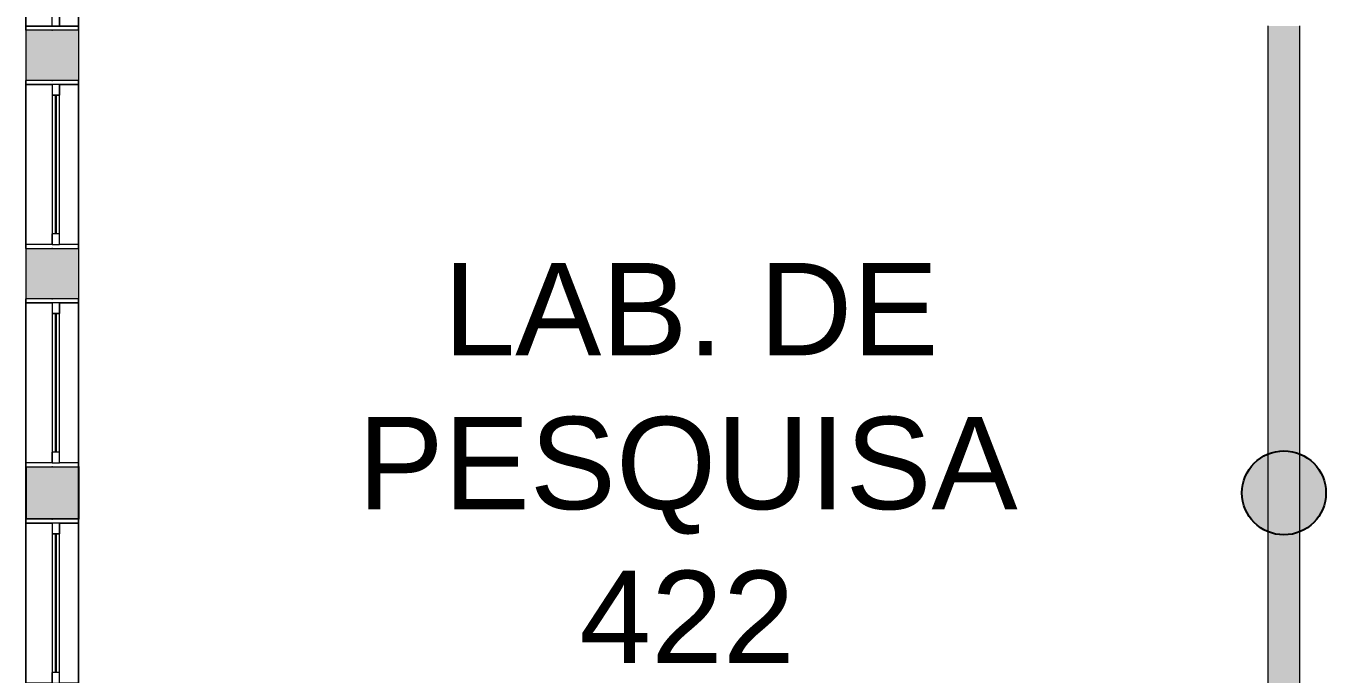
# Model space of a CAD drawing. Header units: metres. Extents: x 512 to 829, y -209 to 245.
# Drawn here: x 763.84 to 770.03, y -99.24 to -96.15 of the extents above; entities that cross this region are included whole.
import ezdxf

# ---------------------------------------------------------------- set-up
doc = ezdxf.new("R2010")
doc.units = ezdxf.units.M
doc.header["$LTSCALE"] = 0.508
doc.set_wipeout_variables(frame=1)
doc.header["$PDSIZE"] = -2
for name, color, linetype, lineweight in [('AMB-NOVOS', 10, 'Continuous', 15), ('None', 7, 'Continuous', 5), ('NãoImprimir', 7, 'Continuous', 5), ('Peitoris', 2, 'Continuous', 5), ('Telhado-Princ', 7, 'Continuous', 5)]:
    doc.layers.add(name, color=color, linetype=linetype, lineweight=lineweight)

# ---------------------------------------------------------------- blocks, each defined once
blk = doc.blocks.new('Grupo-701')
at = {"color": 7, "linetype": 'Continuous', "lineweight": 5}
for points in [[(-0.4, 0.125), (-0.38095, 0.125), (-0.38095, -0.125), (-0.4, -0.125)], [(0.38095, 0.125), (0.4, 0.125), (0.4, -0.125), (0.38095, -0.125)]]:
    blk.add_wipeout(points, dxfattribs=at).dxf.layer = 'None'
at = {"layer": 'None', "color": 7, "linetype": 'Continuous', "lineweight": 5}
for points in [[(-0.4, 0.125), (-0.38095, 0.125), (-0.38095, -0.125), (-0.4, -0.125)], [(0.38095, 0.125), (0.4, 0.125), (0.4, -0.125), (0.38095, -0.125)]]:
    blk.add_lwpolyline(points, close=True, dxfattribs=at)
blk = doc.blocks.new('Grupo-702')
at = {"layer": 'None', "color": 7}
blk.add_blockref('Grupo-701', (0, 0), dxfattribs=at)
at = {"layer": 'None', "color": 7, "linetype": 'Continuous', "lineweight": 5}
for p, q in [((-0.4, 0.125), (-0.38095, 0.125)), ((-0.38095, 0.125), (-0.38095, -0.125)), ((0.4, 0.125), (0.38095, 0.125)), ((0.38095, 0.125), (0.38095, -0.125)), ((-0.4, -0.125), (-0.38095, -0.125)), ((0.4, -0.125), (0.38095, -0.125))]:
    blk.add_line(p, q, dxfattribs=at)
blk = doc.blocks.new('Grupo-703')
at = {"layer": 'None', "color": 7, "linetype": 'Continuous', "lineweight": 5}
for p, q in [((-0.38095, 0.034925), (-0.38095, 0)), ((0.38095, 0.034925), (0.38095, 0))]:
    blk.add_line(p, q, dxfattribs=at)
blk = doc.blocks.new('Grupo-704')
at = {"color": 7, "linetype": 'Continuous', "lineweight": 5}
for points in [[(-0.38095, 0.034925), (-0.33015, 0.034925), (-0.33015, 0), (-0.38095, 0)], [(0.33015, 0.034925), (0.38095, 0.034925), (0.38095, 0), (0.33015, 0)]]:
    blk.add_wipeout(points, dxfattribs=at).dxf.layer = 'None'
at = {"layer": 'None', "color": 7, "linetype": 'Continuous', "lineweight": 5}
for points in [[(-0.38095, 0.034925), (-0.33015, 0.034925), (-0.33015, 0), (-0.38095, 0)], [(0.33015, 0.034925), (0.38095, 0.034925), (0.38095, 0), (0.33015, 0)]]:
    blk.add_lwpolyline(points, close=True, dxfattribs=at)
blk = doc.blocks.new('Grupo-705')
at = {"layer": 'None', "color": 7}
blk.add_blockref('Grupo-703', (0, 0), dxfattribs=at)
at = {"color": 7, "linetype": 'Continuous', "lineweight": 5}
blk.add_wipeout([(-0.33015, 0.034925), (0.33015, 0.034925), (0.33015, 0), (-0.33015, 0)], dxfattribs=at).dxf.layer = 'None'
at = {"layer": 'None', "color": 7, "linetype": 'Continuous', "lineweight": 5}
blk.add_lwpolyline([(-0.33015, 0.034925), (0.33015, 0.034925), (0.33015, 0), (-0.33015, 0)], close=True, dxfattribs=at)
at = {"layer": 'None', "color": 7}
blk.add_blockref('Grupo-704', (0, 0), dxfattribs=at)
at = {"layer": 'None', "color": 7, "linetype": 'Continuous', "lineweight": 5}
for p, q in [((-0.38095, 0.034925), (-0.33015, 0.034925)), ((-0.38095, 0), (-0.33015, 0)), ((-0.33015, 0.034925), (-0.33015, 0)), ((0.38095, 0.034925), (0.33015, 0.034925)), ((0.33015, 0.034925), (0.33015, 0)), ((0.38095, 0), (0.33015, 0))]:
    blk.add_line(p, q, dxfattribs=at)
blk = doc.blocks.new('Grupo-708')
at = {"layer": 'None', "color": 7, "linetype": 'Continuous', "lineweight": 20}
for p, q in [((0.4, 0.125), (-0.4, 0.125)), ((0.4, -0.125), (-0.4, -0.125))]:
    blk.add_line(p, q, dxfattribs=at)
blk = doc.blocks.new('Window (2D)-67')
at = {"color": 7, "linetype": 'Continuous', "lineweight": 5}
blk.add_wipeout([(-0.4, 0.125), (0.4, 0.125), (0.4, -0.125), (-0.4, -0.125)], dxfattribs=at).dxf.layer = 'None'
at = {"layer": 'None', "color": 7}
blk.add_blockref('Grupo-702', (0, 0), dxfattribs=at)
at = {"layer": 'None', "color": 7, "linetype": 'Continuous', "lineweight": 5}
for p, q in [((-0.4, 0.125), (0.4, 0.125)), ((-0.4, -0.125), (0.4, -0.125))]:
    blk.add_line(p, q, dxfattribs=at)
at = {"layer": 'NãoImprimir', "linetype": 'Continuous'}
for p in [(-0.4, 0), (0.4, 0)]:
    blk.add_point(p, dxfattribs=at)
at = {"layer": 'Peitoris'}
blk.add_blockref('Grupo-705', (0, 0), dxfattribs=at)
at = {"layer": 'Telhado-Princ'}
blk.add_blockref('Grupo-708', (0, 0), dxfattribs=at)
blk = doc.blocks.new('Grupo-709')
at = {"color": 7, "linetype": 'Continuous', "lineweight": 5}
for points in [[(-0.4, 0.125), (-0.38095, 0.125), (-0.38095, -0.125), (-0.4, -0.125)], [(0.38095, 0.125), (0.4, 0.125), (0.4, -0.125), (0.38095, -0.125)]]:
    blk.add_wipeout(points, dxfattribs=at).dxf.layer = 'None'
at = {"layer": 'None', "color": 7, "linetype": 'Continuous', "lineweight": 5}
for points in [[(-0.4, 0.125), (-0.38095, 0.125), (-0.38095, -0.125), (-0.4, -0.125)], [(0.38095, 0.125), (0.4, 0.125), (0.4, -0.125), (0.38095, -0.125)]]:
    blk.add_lwpolyline(points, close=True, dxfattribs=at)
blk = doc.blocks.new('Grupo-710')
at = {"layer": 'None', "color": 7}
blk.add_blockref('Grupo-709', (0, 0), dxfattribs=at)
at = {"layer": 'None', "color": 7, "linetype": 'Continuous', "lineweight": 5}
for p, q in [((-0.4, 0.125), (-0.38095, 0.125)), ((-0.38095, 0.125), (-0.38095, -0.125)), ((0.4, 0.125), (0.38095, 0.125)), ((0.38095, 0.125), (0.38095, -0.125)), ((-0.4, -0.125), (-0.38095, -0.125)), ((0.4, -0.125), (0.38095, -0.125))]:
    blk.add_line(p, q, dxfattribs=at)
blk = doc.blocks.new('Grupo-711')
at = {"layer": 'None', "color": 7, "linetype": 'Continuous', "lineweight": 5}
for p, q in [((-0.38095, 0.034925), (-0.38095, 0)), ((0.38095, 0.034925), (0.38095, 0))]:
    blk.add_line(p, q, dxfattribs=at)
blk = doc.blocks.new('Grupo-712')
at = {"color": 7, "linetype": 'Continuous', "lineweight": 5}
for points in [[(-0.38095, 0.034925), (-0.33015, 0.034925), (-0.33015, 0), (-0.38095, 0)], [(0.33015, 0.034925), (0.38095, 0.034925), (0.38095, 0), (0.33015, 0)]]:
    blk.add_wipeout(points, dxfattribs=at).dxf.layer = 'None'
at = {"layer": 'None', "color": 7, "linetype": 'Continuous', "lineweight": 5}
for points in [[(-0.38095, 0.034925), (-0.33015, 0.034925), (-0.33015, 0), (-0.38095, 0)], [(0.33015, 0.034925), (0.38095, 0.034925), (0.38095, 0), (0.33015, 0)]]:
    blk.add_lwpolyline(points, close=True, dxfattribs=at)
blk = doc.blocks.new('Grupo-713')
at = {"layer": 'None', "color": 7}
blk.add_blockref('Grupo-711', (0, 0), dxfattribs=at)
at = {"color": 7, "linetype": 'Continuous', "lineweight": 5}
blk.add_wipeout([(-0.33015, 0.034925), (0.33015, 0.034925), (0.33015, 0), (-0.33015, 0)], dxfattribs=at).dxf.layer = 'None'
at = {"layer": 'None', "color": 7, "linetype": 'Continuous', "lineweight": 5}
blk.add_lwpolyline([(-0.33015, 0.034925), (0.33015, 0.034925), (0.33015, 0), (-0.33015, 0)], close=True, dxfattribs=at)
at = {"layer": 'None', "color": 7}
blk.add_blockref('Grupo-712', (0, 0), dxfattribs=at)
at = {"layer": 'None', "color": 7, "linetype": 'Continuous', "lineweight": 5}
for p, q in [((-0.38095, 0.034925), (-0.33015, 0.034925)), ((-0.38095, 0), (-0.33015, 0)), ((-0.33015, 0.034925), (-0.33015, 0)), ((0.38095, 0.034925), (0.33015, 0.034925)), ((0.33015, 0.034925), (0.33015, 0)), ((0.38095, 0), (0.33015, 0))]:
    blk.add_line(p, q, dxfattribs=at)
blk = doc.blocks.new('Grupo-714')
at = {"color": 7, "linetype": 'Continuous', "lineweight": 9}
blk.add_wipeout([(-0.3301, 0.0181), (0.3301, 0.0181), (0.3301, 0.0168), (-0.3301, 0.0168)], dxfattribs=at).dxf.layer = 'None'
blk = doc.blocks.new('Grupo-715')
at = {"layer": 'None', "color": 7}
blk.add_blockref('Grupo-714', (0, 0), dxfattribs=at)
at = {"layer": 'None', "color": 7, "linetype": 'Continuous', "lineweight": 25}
for p, q in [((-0.3301, 0.0181), (0.3301, 0.0181)), ((-0.3301, 0.0168), (0.3301, 0.0168))]:
    blk.add_line(p, q, dxfattribs=at)
blk = doc.blocks.new('Grupo-716')
at = {"layer": 'None', "color": 7, "linetype": 'Continuous', "lineweight": 20}
for p, q in [((0.4, 0.125), (-0.4, 0.125)), ((0.4, -0.125), (-0.4, -0.125))]:
    blk.add_line(p, q, dxfattribs=at)
blk = doc.blocks.new('Window (2D)-68')
at = {"color": 7, "linetype": 'Continuous', "lineweight": 5}
blk.add_wipeout([(-0.4, 0.125), (0.4, 0.125), (0.4, -0.125), (-0.4, -0.125)], dxfattribs=at).dxf.layer = 'None'
at = {"layer": 'None', "color": 7}
blk.add_blockref('Grupo-710', (0, 0), dxfattribs=at)
at = {"layer": 'None', "color": 7, "linetype": 'Continuous', "lineweight": 5}
for p, q in [((-0.4, 0.125), (0.4, 0.125)), ((-0.4, -0.125), (0.4, -0.125))]:
    blk.add_line(p, q, dxfattribs=at)
at = {"layer": 'NãoImprimir', "linetype": 'Continuous'}
for p in [(-0.4, 0), (0.4, 0)]:
    blk.add_point(p, dxfattribs=at)
at = {"layer": 'Peitoris'}
blk.add_blockref('Grupo-713', (0, 0), dxfattribs=at)
blk.add_blockref('Grupo-715', (0, 0), dxfattribs=at)
at = {"layer": 'Telhado-Princ'}
blk.add_blockref('Grupo-716', (0, 0), dxfattribs=at)
blk = doc.blocks.new('Grupo-2260')
at = {"layer": 'None', "linetype": 'Continuous', "lineweight": 0}
h = blk.add_hatch(color=255, dxfattribs=at)
edge = h.paths.add_edge_path()
edge.add_arc((53.0552, 0.6475), 0.2, 0, 360, ccw=False)
h = blk.add_hatch(color=255, dxfattribs=at)
edge = h.paths.add_edge_path()
edge.add_arc((53.0552, 0.6475), 0.2, 0, 360, ccw=False)
blk.add_hatch(color=255, dxfattribs=at).paths.add_polyline_path([(47.0663, 0.5225), (47.0663, 0.7725), (47.3163, 0.7725), (47.3163, 0.5225)])
at = {"layer": 'None', "color": 7, "linetype": 'Continuous', "lineweight": 25}
blk.add_lwpolyline([(47.0663, 0.5225), (47.0663, 0.7725), (47.3163, 0.7725), (47.3163, 0.5225)], close=True, dxfattribs=at)
blk.add_circle((53.0552, 0.6475), 0.2, dxfattribs=at)
blk.add_circle((53.0552, 0.6475), 0.2, dxfattribs=at)
blk = doc.blocks.new('Grupo-2072')
at = {"color": 7, "linetype": 'Continuous', "lineweight": 5}
for points in [[(-0.4, 0.125), (-0.38095, 0.125), (-0.38095, -0.125), (-0.4, -0.125)], [(0.38095, 0.125), (0.4, 0.125), (0.4, -0.125), (0.38095, -0.125)]]:
    blk.add_wipeout(points, dxfattribs=at).dxf.layer = 'None'
at = {"layer": 'None', "color": 7, "linetype": 'Continuous', "lineweight": 5}
for points in [[(-0.4, 0.125), (-0.38095, 0.125), (-0.38095, -0.125), (-0.4, -0.125)], [(0.38095, 0.125), (0.4, 0.125), (0.4, -0.125), (0.38095, -0.125)]]:
    blk.add_lwpolyline(points, close=True, dxfattribs=at)
blk = doc.blocks.new('Grupo-2073')
at = {"layer": 'None', "color": 7}
blk.add_blockref('Grupo-2072', (0, 0), dxfattribs=at)
at = {"layer": 'None', "color": 7, "linetype": 'Continuous', "lineweight": 5}
for p, q in [((-0.4, 0.125), (-0.38095, 0.125)), ((-0.38095, 0.125), (-0.38095, -0.125)), ((0.4, 0.125), (0.38095, 0.125)), ((0.38095, 0.125), (0.38095, -0.125)), ((-0.4, -0.125), (-0.38095, -0.125)), ((0.4, -0.125), (0.38095, -0.125))]:
    blk.add_line(p, q, dxfattribs=at)
blk = doc.blocks.new('Grupo-2074')
at = {"layer": 'None', "color": 7, "linetype": 'Continuous', "lineweight": 5}
for p, q in [((-0.38095, 0.034925), (-0.38095, 0)), ((0.38095, 0.034925), (0.38095, 0))]:
    blk.add_line(p, q, dxfattribs=at)
blk = doc.blocks.new('Grupo-2075')
at = {"color": 7, "linetype": 'Continuous', "lineweight": 5}
for points in [[(-0.38095, 0.034925), (-0.33015, 0.034925), (-0.33015, 0), (-0.38095, 0)], [(0.33015, 0.034925), (0.38095, 0.034925), (0.38095, 0), (0.33015, 0)]]:
    blk.add_wipeout(points, dxfattribs=at).dxf.layer = 'None'
at = {"layer": 'None', "color": 7, "linetype": 'Continuous', "lineweight": 5}
for points in [[(-0.38095, 0.034925), (-0.33015, 0.034925), (-0.33015, 0), (-0.38095, 0)], [(0.33015, 0.034925), (0.38095, 0.034925), (0.38095, 0), (0.33015, 0)]]:
    blk.add_lwpolyline(points, close=True, dxfattribs=at)
blk = doc.blocks.new('Grupo-2076')
at = {"layer": 'None', "color": 7}
blk.add_blockref('Grupo-2074', (0, 0), dxfattribs=at)
at = {"color": 7, "linetype": 'Continuous', "lineweight": 5}
blk.add_wipeout([(-0.33015, 0.034925), (0.33015, 0.034925), (0.33015, 0), (-0.33015, 0)], dxfattribs=at).dxf.layer = 'None'
at = {"layer": 'None', "color": 7, "linetype": 'Continuous', "lineweight": 5}
blk.add_lwpolyline([(-0.33015, 0.034925), (0.33015, 0.034925), (0.33015, 0), (-0.33015, 0)], close=True, dxfattribs=at)
at = {"layer": 'None', "color": 7}
blk.add_blockref('Grupo-2075', (0, 0), dxfattribs=at)
at = {"layer": 'None', "color": 7, "linetype": 'Continuous', "lineweight": 5}
for p, q in [((-0.38095, 0.034925), (-0.33015, 0.034925)), ((-0.38095, 0), (-0.33015, 0)), ((-0.33015, 0.034925), (-0.33015, 0)), ((0.38095, 0.034925), (0.33015, 0.034925)), ((0.33015, 0.034925), (0.33015, 0)), ((0.38095, 0), (0.33015, 0))]:
    blk.add_line(p, q, dxfattribs=at)
blk = doc.blocks.new('Grupo-2077')
at = {"color": 7, "linetype": 'Continuous', "lineweight": 9}
blk.add_wipeout([(-0.3301, 0.0181), (0.3301, 0.0181), (0.3301, 0.0168), (-0.3301, 0.0168)], dxfattribs=at).dxf.layer = 'None'
blk = doc.blocks.new('Grupo-2078')
at = {"layer": 'None', "color": 7}
blk.add_blockref('Grupo-2077', (0, 0), dxfattribs=at)
at = {"layer": 'None', "color": 7, "linetype": 'Continuous', "lineweight": 25}
for p, q in [((-0.3301, 0.0181), (0.3301, 0.0181)), ((-0.3301, 0.0168), (0.3301, 0.0168))]:
    blk.add_line(p, q, dxfattribs=at)
blk = doc.blocks.new('Grupo-2079')
at = {"layer": 'None', "color": 7, "linetype": 'Continuous', "lineweight": 20}
for p, q in [((0.4, 0.125), (-0.4, 0.125)), ((0.4, -0.125), (-0.4, -0.125))]:
    blk.add_line(p, q, dxfattribs=at)
blk = doc.blocks.new('Window (2D)-188')
at = {"color": 7, "linetype": 'Continuous', "lineweight": 5}
blk.add_wipeout([(-0.4, 0.125), (0.4, 0.125), (0.4, -0.125), (-0.4, -0.125)], dxfattribs=at).dxf.layer = 'None'
at = {"layer": 'None', "color": 7}
blk.add_blockref('Grupo-2073', (0, 0), dxfattribs=at)
at = {"layer": 'None', "color": 7, "linetype": 'Continuous', "lineweight": 5}
for p, q in [((-0.4, 0.125), (0.4, 0.125)), ((-0.4, -0.125), (0.4, -0.125))]:
    blk.add_line(p, q, dxfattribs=at)
at = {"layer": 'NãoImprimir', "linetype": 'Continuous'}
for p in [(-0.4, 0), (0.4, 0)]:
    blk.add_point(p, dxfattribs=at)
at = {"layer": 'Peitoris'}
blk.add_blockref('Grupo-2076', (0, 0), dxfattribs=at)
blk.add_blockref('Grupo-2078', (0, 0), dxfattribs=at)
at = {"layer": 'Telhado-Princ'}
blk.add_blockref('Grupo-2079', (0, 0), dxfattribs=at)
blk = doc.blocks.new('Grupo-2080')
at = {"color": 7, "linetype": 'Continuous', "lineweight": 5}
for points in [[(-0.4, 0.125), (-0.38095, 0.125), (-0.38095, -0.125), (-0.4, -0.125)], [(0.38095, 0.125), (0.4, 0.125), (0.4, -0.125), (0.38095, -0.125)]]:
    blk.add_wipeout(points, dxfattribs=at).dxf.layer = 'None'
at = {"layer": 'None', "color": 7, "linetype": 'Continuous', "lineweight": 5}
for points in [[(-0.4, 0.125), (-0.38095, 0.125), (-0.38095, -0.125), (-0.4, -0.125)], [(0.38095, 0.125), (0.4, 0.125), (0.4, -0.125), (0.38095, -0.125)]]:
    blk.add_lwpolyline(points, close=True, dxfattribs=at)
blk = doc.blocks.new('Grupo-2081')
at = {"layer": 'None', "color": 7}
blk.add_blockref('Grupo-2080', (0, 0), dxfattribs=at)
at = {"layer": 'None', "color": 7, "linetype": 'Continuous', "lineweight": 5}
for p, q in [((-0.4, 0.125), (-0.38095, 0.125)), ((-0.38095, 0.125), (-0.38095, -0.125)), ((0.4, 0.125), (0.38095, 0.125)), ((0.38095, 0.125), (0.38095, -0.125)), ((-0.4, -0.125), (-0.38095, -0.125)), ((0.4, -0.125), (0.38095, -0.125))]:
    blk.add_line(p, q, dxfattribs=at)
blk = doc.blocks.new('Grupo-2082')
at = {"layer": 'None', "color": 7, "linetype": 'Continuous', "lineweight": 5}
for p, q in [((-0.38095, 0.034925), (-0.38095, 0)), ((0.38095, 0.034925), (0.38095, 0))]:
    blk.add_line(p, q, dxfattribs=at)
blk = doc.blocks.new('Grupo-2083')
at = {"color": 7, "linetype": 'Continuous', "lineweight": 5}
for points in [[(-0.38095, 0.034925), (-0.33015, 0.034925), (-0.33015, 0), (-0.38095, 0)], [(0.33015, 0.034925), (0.38095, 0.034925), (0.38095, 0), (0.33015, 0)]]:
    blk.add_wipeout(points, dxfattribs=at).dxf.layer = 'None'
at = {"layer": 'None', "color": 7, "linetype": 'Continuous', "lineweight": 5}
for points in [[(-0.38095, 0.034925), (-0.33015, 0.034925), (-0.33015, 0), (-0.38095, 0)], [(0.33015, 0.034925), (0.38095, 0.034925), (0.38095, 0), (0.33015, 0)]]:
    blk.add_lwpolyline(points, close=True, dxfattribs=at)
blk = doc.blocks.new('Grupo-2084')
at = {"layer": 'None', "color": 7}
blk.add_blockref('Grupo-2082', (0, 0), dxfattribs=at)
at = {"color": 7, "linetype": 'Continuous', "lineweight": 5}
blk.add_wipeout([(-0.33015, 0.034925), (0.33015, 0.034925), (0.33015, 0), (-0.33015, 0)], dxfattribs=at).dxf.layer = 'None'
at = {"layer": 'None', "color": 7, "linetype": 'Continuous', "lineweight": 5}
blk.add_lwpolyline([(-0.33015, 0.034925), (0.33015, 0.034925), (0.33015, 0), (-0.33015, 0)], close=True, dxfattribs=at)
at = {"layer": 'None', "color": 7}
blk.add_blockref('Grupo-2083', (0, 0), dxfattribs=at)
at = {"layer": 'None', "color": 7, "linetype": 'Continuous', "lineweight": 5}
for p, q in [((-0.38095, 0.034925), (-0.33015, 0.034925)), ((-0.38095, 0), (-0.33015, 0)), ((-0.33015, 0.034925), (-0.33015, 0)), ((0.38095, 0.034925), (0.33015, 0.034925)), ((0.33015, 0.034925), (0.33015, 0)), ((0.38095, 0), (0.33015, 0))]:
    blk.add_line(p, q, dxfattribs=at)
blk = doc.blocks.new('Grupo-2085')
at = {"color": 7, "linetype": 'Continuous', "lineweight": 9}
blk.add_wipeout([(-0.3301, 0.0181), (0.3301, 0.0181), (0.3301, 0.0168), (-0.3301, 0.0168)], dxfattribs=at).dxf.layer = 'None'
blk = doc.blocks.new('Grupo-2086')
at = {"layer": 'None', "color": 7}
blk.add_blockref('Grupo-2085', (0, 0), dxfattribs=at)
at = {"layer": 'None', "color": 7, "linetype": 'Continuous', "lineweight": 25}
for p, q in [((-0.3301, 0.0181), (0.3301, 0.0181)), ((-0.3301, 0.0168), (0.3301, 0.0168))]:
    blk.add_line(p, q, dxfattribs=at)
blk = doc.blocks.new('Grupo-2087')
at = {"layer": 'None', "color": 7, "linetype": 'Continuous', "lineweight": 20}
for p, q in [((0.4, 0.125), (-0.4, 0.125)), ((0.4, -0.125), (-0.4, -0.125))]:
    blk.add_line(p, q, dxfattribs=at)
blk = doc.blocks.new('Window (2D)-189')
at = {"color": 7, "linetype": 'Continuous', "lineweight": 5}
blk.add_wipeout([(-0.4, 0.125), (0.4, 0.125), (0.4, -0.125), (-0.4, -0.125)], dxfattribs=at).dxf.layer = 'None'
at = {"layer": 'None', "color": 7}
blk.add_blockref('Grupo-2081', (0, 0), dxfattribs=at)
at = {"layer": 'None', "color": 7, "linetype": 'Continuous', "lineweight": 5}
for p, q in [((-0.4, 0.125), (0.4, 0.125)), ((-0.4, -0.125), (0.4, -0.125))]:
    blk.add_line(p, q, dxfattribs=at)
at = {"layer": 'NãoImprimir', "linetype": 'Continuous'}
for p in [(-0.4, 0), (0.4, 0)]:
    blk.add_point(p, dxfattribs=at)
at = {"layer": 'Peitoris'}
blk.add_blockref('Grupo-2084', (0, 0), dxfattribs=at)
blk.add_blockref('Grupo-2086', (0, 0), dxfattribs=at)
at = {"layer": 'Telhado-Princ'}
blk.add_blockref('Grupo-2087', (0, 0), dxfattribs=at)

msp = doc.modelspace()

# ---------------------------------------------------------------- linework, layer by layer
at = {"layer": 'None', "color": 7, "linetype": 'Continuous', "lineweight": 18}
for p, q in [((763.8431, -96.1692), (763.8431, -96.4092)), ((764.0931, -96.1692), (764.0931, -96.4092)), ((769.7571, -101.4492), (769.7571, -96.1492)), ((769.9071, -101.4492), (769.9071, -96.1492)), ((763.8431, -97.2092), (763.8431, -97.4492)), ((764.0931, -97.2092), (764.0931, -97.4492)), ((763.8431, -98.2492), (763.8431, -98.4992)), ((764.0931, -98.2492), (764.0931, -98.4992))]:
    msp.add_line(p, q, dxfattribs=at)
at = {"layer": 'None', "color": 250, "linetype": 'Continuous'}
for points in [[(763.8431, -96.1692), (764.0931, -96.1692), (763.8431, -96.4092), (764.0931, -96.4092)], [(769.9071, -101.4492), (769.7571, -101.4492), (769.9071, -96.1492), (769.7571, -96.1492)], [(763.8431, -97.2092), (764.0931, -97.2092), (763.8431, -97.4492), (764.0931, -97.4492)], [(763.8431, -98.2492), (764.0931, -98.2492), (763.8431, -98.4992), (764.0931, -98.4992)]]:
    msp.add_solid(points, dxfattribs=at)

# ---------------------------------------------------------------- texts
at = {"layer": 'AMB-NOVOS', "linetype": 'Continuous', "lineweight": 0, "insert": (764.6457, -97.2782), "char_height": 0.44, "attachment_point": 1}
msp.add_mtext_dynamic_manual_height_columns('\\pi1.18466;{\\fArial|b0|i0|c0|p34;LAB. DE \\P\\pi0.77618;PESQUISA\\P\\pi1.83161;422}', width=4.648565, gutter_width=1, heights=[0], dxfattribs=at)

# ---------------------------------------------------------------- next in the draw order: block references
at = {"layer": 'None', "color": 7, "rotation": 270}
msp.add_blockref('Window (2D)-67', (763.9681, -95.7692), dxfattribs=at)
at = {"layer": 'None', "color": 7, "xscale": -1, "rotation": 270}
msp.add_blockref('Window (2D)-68', (763.9681, -96.8092), dxfattribs=at)

# ---------------------------------------------------------------- next in the draw order: block references
at = {"layer": 'None', "color": 7}
msp.add_blockref('Grupo-2260', (716.7769, -99.0216), dxfattribs=at)

# ---------------------------------------------------------------- next in the draw order: block references
at = {"layer": 'None', "color": 7, "xscale": -1, "rotation": 270}
for name, p in [('Window (2D)-188', (763.9681, -97.8492)), ('Window (2D)-189', (763.9681, -98.8992))]:
    msp.add_blockref(name, p, dxfattribs=at)

doc.saveas('drawing.dxf')
